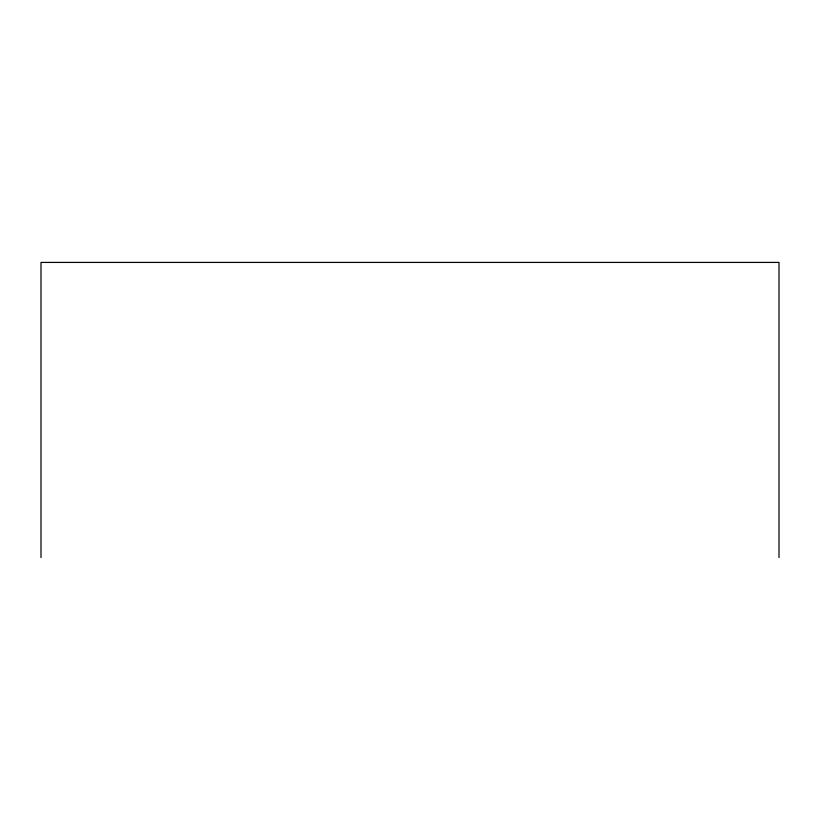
<?xml version="1.0" encoding="UTF-8"?>
<svg xmlns="http://www.w3.org/2000/svg" width="820" height="820" viewBox="0 0 820 820"><rect width="100%" height="100%" fill="white"/><g stroke="black" fill="none" stroke-linecap="round" stroke-linejoin="round"><path stroke-width="1.23" d="M779 557.579L779 262.42L41 262.42L41 557.579"/></g></svg>
